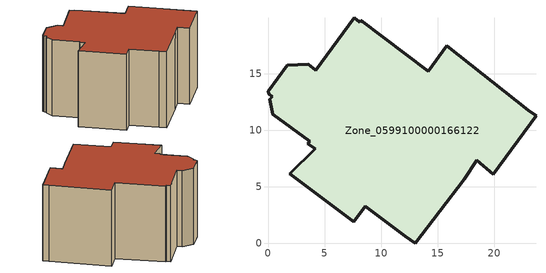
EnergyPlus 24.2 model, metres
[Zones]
Zone_0599100000166122
 floor ground (C_G): 7.61,19.93 8.11,19.53 8.23,19.7 14.17,15.22 15.8,17.46 23.02,11.78 23.71,11.27 19.91,6.11 18.49,7.32 17.34,5.67 13.02,0 12.15,0.62 8.62,3.25 7.6,1.89 1.93,6.16 4.16,8.36 3.52,8.79 3.69,9.02 0.44,11.41 0.16,12.72 0.39,12.94 0.05,13.2 0,13.45 1.72,15.73 3.57,15.82 4.22,15.28 z0
 wall outside (C_F): 23.02,11.78 15.8,17.46 14.17,15.22 8.23,19.7 8.11,19.53 7.61,19.93 4.22,15.28 3.57,15.82 1.72,15.73 0,13.45 0.05,13.2 0.39,12.94 0.16,12.72 0.44,11.41 3.69,9.02 3.52,8.79 4.16,8.36 1.93,6.16 7.6,1.89 8.62,3.25 12.15,0.62 13.02,0 17.34,5.67 18.49,7.32 19.91,6.11 23.71,11.27 23.02,11.78 z0:11.83
 roof outside (C_R): 8.11,19.53 7.61,19.93 4.22,15.28 3.57,15.82 1.72,15.73 0,13.45 0.05,13.2 0.39,12.94 0.16,12.72 0.44,11.41 3.69,9.02 3.52,8.79 4.16,8.36 1.93,6.16 7.6,1.89 8.62,3.25 12.15,0.62 13.02,0 17.34,5.67 18.49,7.32 19.91,6.11 23.71,11.27 23.02,11.78 15.8,17.46 14.17,15.22 8.23,19.7 z11.83
[BUILDING]
Pand.0599100000166122: North Axis=0; Terrain=City; Loads Convergence Tolerance Value=0.04; Temperature Convergence Tolerance Value=0.4; Solar Distribution=FullExterior; Maximum Number of Warmup Days=25; Minimum Number of Warmup Days=1
[Site:Location]
Rotterdam.The.Hague.AP_ZH_NLD Design_Conditions: Latitude=51.96; Longitude=4.45; Time Zone=1; Elevation=-4.5
[SITE:GROUNDTEMPERATURE:BUILDINGSURFACE]
18, 18, 18, 18, 18, 18, 18, 18, 18, 18, 18, 18
[MATERIAL] Thermal Absorptance=0.9; Solar Absorptance=0.7; Visible Absorptance=0.7
Name | Roughness | Thickness | Conductivity | Density | Specific Heat
G.D.1965 | MediumSmooth | 0.15 | 1 | 540 | 1210
F.D.1965 | Rough | 0.3 | 0.857143 | 1920 | 840
R.D.1965 | MediumRough | 0.2 | 0.08 | 1500 | 1000
[CONSTRUCTION]
C_G: G.D.1965
C_F: F.D.1965
C_R: R.D.1965
[ZONE]
Zone_0599100000166122: Type=1; Multiplier=1; Ceiling Height=Autocalculate; Volume=Autocalculate; Floor Area=autocalculate; Part of Total Floor Area=Yes
[ZONEINFILTRATION:DESIGNFLOWRATE]
Infil_Zone_0599100000166122: Zone or ZoneList or Space or SpaceList=Zone_0599100000166122; Schedule=AlwaysOn; Design Flow Rate Calculation Method=Flow/Area; Flow Rate per Floor Area=0.0042; Constant Term Coefficient=1; Temperature Term Coefficient=0; Velocity Term Coefficient=0; Velocity Squared Term Coefficient=0
[HVACTEMPLATE:ZONE:IDEALLOADSAIRSYSTEM]
Zone_0599100000166122: Maximum Heating Supply Air Temperature=50; Minimum Cooling Supply Air Temperature=13; Maximum Heating Supply Air Humidity Ratio=0.0156; Minimum Cooling Supply Air Humidity Ratio=0.0077; Heating Limit=NoLimit; Cooling Limit=NoLimit; Dehumidification Control Type=ConstantSensibleHeatRatio; Cooling Sensible Heat Ratio=0.7; Dehumidification Setpoint=60; Humidification Control Type=None; Humidification Setpoint=30; Outdoor Air Method=None; Outdoor Air Flow Rate per Person=0.00944; Outdoor Air Flow Rate per Zone Floor Area=0; Outdoor Air Flow Rate per Zone=0; Demand Controlled Ventilation Type=None; Outdoor Air Economizer Type=NoEconomizer; Heat Recovery Type=None; Sensible Heat Recovery Effectiveness=0.7; Latent Heat Recovery Effectiveness=0.65
[ZONECONTROL:THERMOSTAT]
ThermostatControl_Zone_0599100000166122: Zone or ZoneList=Zone_0599100000166122; Control Type Schedule=DualSetpointControlType; Control 1=Thermostat_Zone_0599100000166122; Temperature Difference Between Cutout And Setpoint=0
[THERMOSTATSETPOINT:DUALSETPOINT]
Thermostat_Zone_0599100000166122: Heating Setpoint Temperature Schedule=HeatingSetpoint_Zone_0599100000166122; Cooling Setpoint Temperature Schedule=CoolingSetpoint_Zone_0599100000166122
[SCHEDULE:COMPACT]
HeatingSetpoint_Zone_0599100000166122: Through: 12/31, For: AllDays, Until: 24:00, 21
CoolingSetpoint_Zone_0599100000166122: Through: 12/31, For: AllDays, Until: 24:00, 24
DualSetpointControlType: Through: 12/31, For: AllDays, Until: 24:00, 4
AlwaysOn: Through: 12/31, For: AllDays, Until: 24:00, 1
